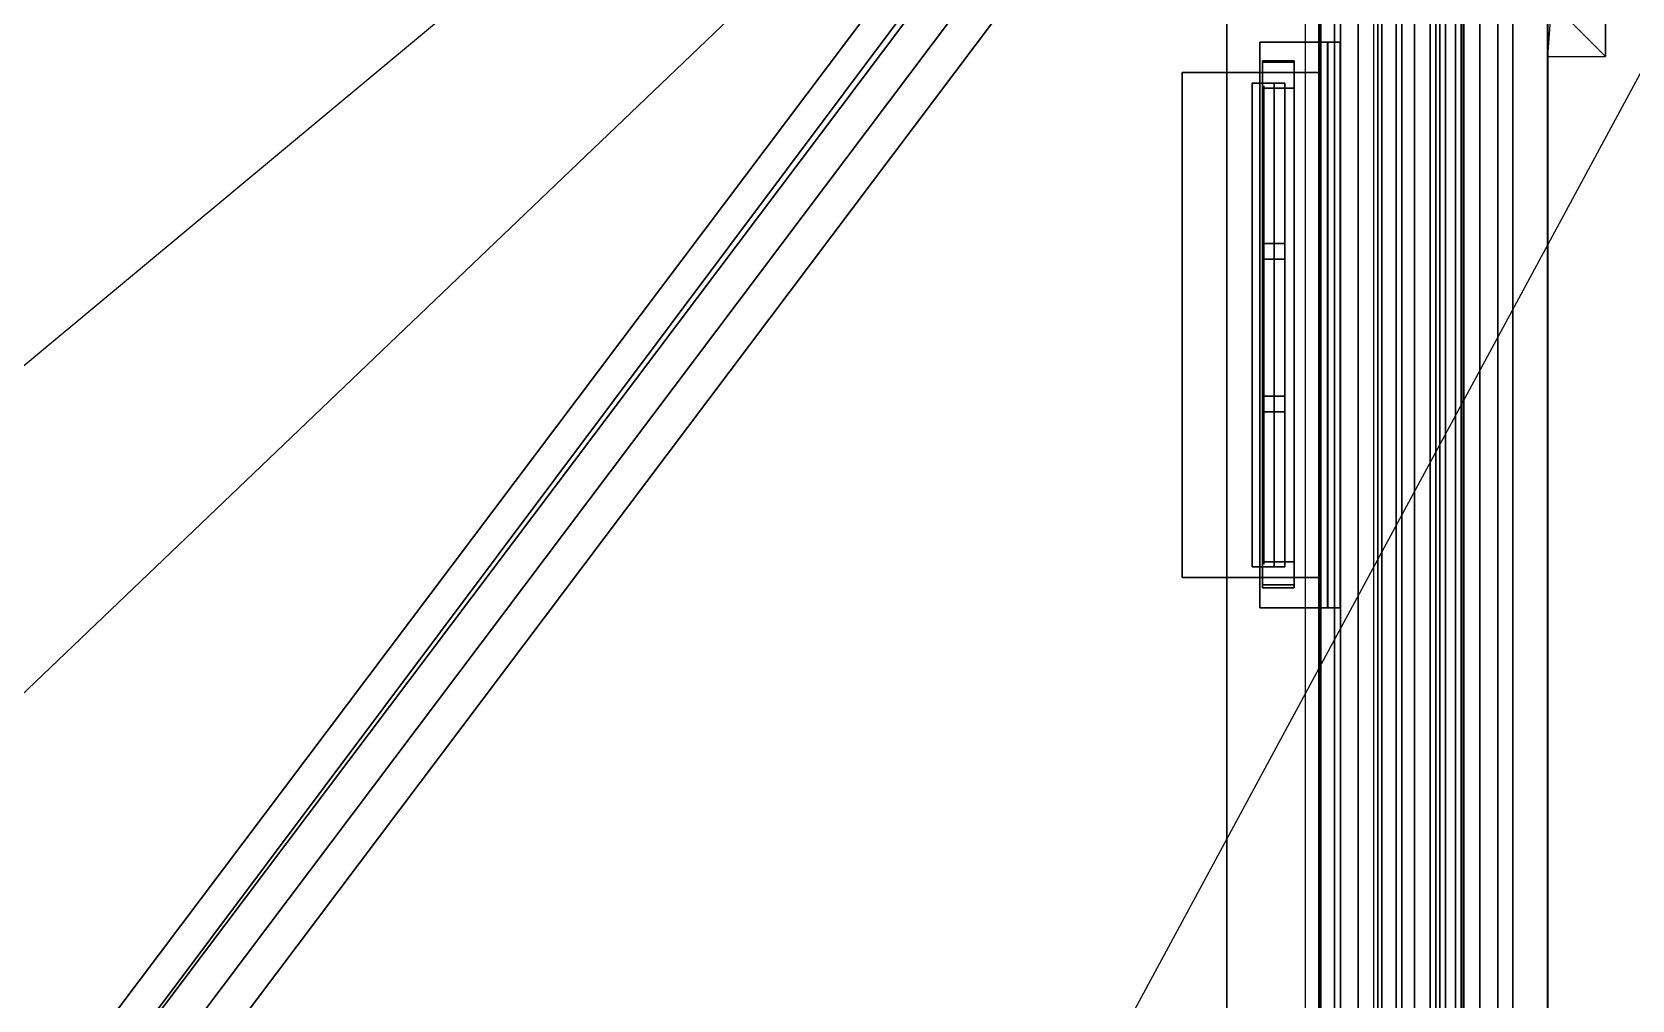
# Model space of a CAD drawing. Extents: x -152 to 154, y -106 to 95.
# Drawn here: x 103.27 to 133.71, y 41.04 to 59.44 of the extents above; entities that cross this region are included whole.
import ezdxf

# ---------------------------------------------------------------- set-up
doc = ezdxf.new("R2010")
doc.units = 0
for name, color, linetype in [('GLASS', 19, 'CONTINUOUS'), ('GROUND1', 253, 'CONTINUOUS'), ('ROOF1', 37, 'CONTINUOUS'), ('ROOF2', 59, 'CONTINUOUS'), ('WALLBASS', 250, 'CONTINUOUS'), ('WALLCOV', 37, 'CONTINUOUS'), ('WALLSIDE', 8, 'CONTINUOUS'), ('WALLVERS', 37, 'CONTINUOUS'), ('WINDOW', 9, 'CONTINUOUS')]:
    doc.layers.add(name, color=color, linetype=linetype)

msp = doc.modelspace()

# ---------------------------------------------------------------- linework, layer by layer
at = {"layer": 'GLASS'}
for points in [[(126.704376, 58.419632, 87), (126.704376, 49.319626, 87), (126.704376, 49.319626, 61), (126.704376, 58.419632, 61)], [(126.704376, 58.419632, 50), (126.704376, 49.319626, 50), (126.704376, 49.319626, 24), (126.704376, 58.419632, 24)], [(126.704376, 58.419632, 16.5), (126.704376, 49.319626, 16.5), (126.704376, 49.319626, 5.5), (126.704376, 58.419632, 5.5)]]:
    msp.add_3dface(points, dxfattribs=at)
at = {"layer": 'GROUND1', "invisible_edges": 8}
for points in [[(-151.5, 95, -0.075062), (-151.5, -80, -0.075062), (153.5, 95, -0.075062)], [(-151.5, -80, -0.075062), (-56.949997, -80, -0.075062), (153.5, 95, -0.075062)], [(-56.949997, -80, -0.075062), (-56.949997, -106, -0.075062), (153.5, 95, -0.075062)], [(153.5, 95, -0.075062), (-56.949997, -106, -0.075062), (58.949997, -80, -0.075062)], [(153.5, -80, -0.075062), (153.5, 95, -0.075062), (58.949997, -80, -0.075062)]]:
    msp.add_3dface(points, dxfattribs=at)
at = {"layer": 'ROOF1'}
for points in [[(0.5, 70, 105.704536), (0.5, 10, 135.704529), (82.527527, 10, 135.704529), (127.5, 70, 105.704536)], [(127.5, -52, 105.704536), (127.5, 10, 105.704536), (127.5, 70, 105.704536), (82.527527, 10, 135.704529)]]:
    msp.add_3dface(points, dxfattribs=at)
at = {"layer": 'ROOF2'}
for points in [[(132.100006, -55.5, 107.236023), (132.100006, 73.800003, 107.236023), (-130, 73.800003, 107.236023), (-130, -55.5, 107.236023)], [(127.156631, 70.400963, 105.287766), (81.848633, 10.275219, 135.787766), (82.33374, 9.811211, 135.787766), (127.651321, 69.949677, 105.287766)], [(127.156631, 70.400963, 105.287766), (127.156631, 70.400963, 104.300003), (81.848633, 10.275219, 134.800003), (81.848633, 10.275219, 135.787766)], [(127.651321, 69.949677, 106.277718), (82.33374, 9.811207, 136.77771), (82.818832, 9.347198, 136.77771), (128.145996, 69.498383, 106.277718)], [(127.651321, 69.949677, 106.277718), (127.651321, 69.949677, 105.287766), (82.33374, 9.811211, 135.787766), (82.33374, 9.811207, 136.77771)], [(82.818832, 9.347198, 136.77771), (82.818848, 9.347198, 135.787766), (128.146011, 69.498383, 105.287766), (128.145996, 69.498383, 106.277718)], [(128.146011, 69.498383, 105.287766), (82.818848, 9.347198, 135.787766), (83.30394, 8.88319, 135.787766), (128.640686, 69.047089, 105.287766)], [(128.640686, 69.047089, 104.300003), (128.640686, 69.047089, 105.287766), (83.30394, 8.88319, 135.787766), (83.30394, 8.88319, 134.800003)]]:
    msp.add_3dface(points, dxfattribs=at)
at = {"layer": 'WALLBASS', "invisible_edges": 8}
for points in [[(127.74942, 65.169632, -0.5), (127.74942, 65.169632, 18), (127.74942, 58.669632, 5.300003)], [(127.74942, 58.669632, 5.300003), (127.74942, 65.169632, 18), (127.74942, 58.669632, 16.700001)], [(127.74942, 58.669632, 16.700001), (127.74942, 65.169632, 18), (127.74942, 49.069626, 16.700001)], [(127.74942, 65.169632, -0.5), (127.74942, 58.669632, 5.300003), (127.74942, 42.669632, -0.5)], [(127.74942, 49.069626, 16.700001), (127.74942, 65.169632, 18), (127.74942, 42.669632, 18)], [(127.74942, 58.669632, 5.300003), (127.74942, 49.069626, 5.300003), (127.74942, 42.669632, -0.5)], [(127.74942, 49.069626, 5.300003), (127.74942, 49.069626, 16.700001), (127.74942, 42.669632, -0.5)], [(127.74942, 42.669632, -0.5), (127.74942, 49.069626, 16.700001), (127.74942, 42.669632, 18)], [(127.74942, 42.669632, -0.5), (127.74942, 42.669632, 18), (127.74942, 36.169628, 5.300003)], [(127.74942, 36.169628, 5.300003), (127.74942, 42.669632, 18), (127.74942, 36.169628, 16.700001)], [(127.74942, 36.169628, 16.700001), (127.74942, 42.669632, 18), (127.74942, 26.569622, 16.700001)], [(127.74942, 42.669632, -0.5), (127.74942, 36.169628, 5.300003), (127.74942, 20.169628, -0.5)], [(127.74942, 26.569622, 16.700001), (127.74942, 42.669632, 18), (127.74942, 20.169628, 18)]]:
    msp.add_3dface(points, dxfattribs=at)
at = {"layer": 'WALLBASS'}
for points in [[(127.74942, 49.069626, 5.300003), (127.74942, 58.669632, 5.300003), (125.149414, 58.669632, 5.300003), (125.149414, 49.069626, 5.300003)], [(127.74942, 58.669632, 5.300003), (127.74942, 58.669632, 16.700001), (125.149414, 58.669632, 16.700001), (125.149414, 58.669632, 5.300003)], [(127.74942, 58.669632, 16.700001), (127.74942, 49.069626, 16.700001), (125.149414, 49.069626, 16.700001), (125.149414, 58.669632, 16.700001)], [(125.149414, 49.069626, 16.700001), (127.74942, 49.069626, 16.700001), (127.74942, 49.069626, 5.300003), (125.149414, 49.069626, 5.300003)]]:
    msp.add_3dface(points, dxfattribs=at)
at = {"layer": 'WALLCOV', "invisible_edges": 8}
for points in [[(133.207199, 74.267174, 107.244904), (132.100006, 58.972824, 107.244904), (133.207169, 58.972824, 107.244904)], [(133.207199, 74.267174, 107.244904), (132.100006, 73.800003, 107.244904), (132.100006, 58.972824, 107.244904)]]:
    msp.add_3dface(points, dxfattribs=at)
at = {"layer": 'WALLCOV'}
for points in [[(132.545349, 73.605324, 106.677689), (133.20224, 74.262215, 106.785728), (133.202209, 58.977783, 106.785728), (132.545319, 59.63467, 106.677689)], [(133.20224, 74.262215, 106.785728), (133.207199, 74.267174, 107.244904), (133.207169, 58.972824, 107.244904), (133.202209, 58.977783, 106.785728)], [(131.445328, 73.245331, 106.677689), (132.102219, 73.902222, 106.785728), (132.102219, -56.359291, 106.785728), (131.445328, -55.372772, 106.677689)], [(132.102219, 73.902222, 106.785728), (132.107178, 73.907181, 107.244904), (132.107178, -56.366737, 107.244904), (132.102219, -56.359291, 106.785728)], [(131.159729, 72.959724, 106.434586), (131.445328, 73.245331, 106.677689), (131.445328, -55.372772, 106.677689), (131.159729, -54.943848, 106.434586)], [(130.817001, 72.617004, 106.029434), (131.159729, 72.959724, 106.056442), (131.159729, -54.943848, 106.056442), (130.817001, -54.429146, 106.029434)], [(131.159729, 72.959724, 106.056442), (131.159729, 72.959724, 106.434586), (131.159729, -54.943848, 106.434586), (131.159729, -54.943848, 106.056442)], [(130.474274, 72.274277, 105.273132), (130.817001, 72.617004, 105.543243), (130.817001, -54.429146, 105.543243), (130.474274, -53.914436, 105.273132)], [(130.817001, 72.617004, 105.543243), (130.817001, 72.617004, 106.029434), (130.817001, -54.429146, 106.029434), (130.817001, -54.429146, 105.543243)], [(128.046646, 69.846642, 105.219116), (130.474274, 72.274277, 105.273132), (130.474274, -53.914436, 105.273132), (128.046646, -50.268608, 105.219116)], [(129.867172, 71.667175, 99.524506), (130.51297, 72.312965, 99.524506), (130.51297, -53.972534, 99.524506), (129.867172, -53.002693, 99.524506)], [(130.351517, 72.15152, 100.600815), (129.974808, 71.774811, 100.627716), (129.974808, -53.16433, 100.627716), (130.351517, -53.730072, 100.600815)], [(130.459152, 72.259148, 101.246597), (130.055527, 71.85553, 101.273506), (130.055527, -53.285561, 101.273506), (130.459152, -53.891716, 101.246597)], [(130.163162, 71.963165, 100.789169), (130.459152, 72.259148, 101.246597), (130.459152, -53.891716, 101.246597), (130.163162, -53.447205, 100.789169)], [(130.51297, 72.312965, 99.766678), (130.351517, 72.15152, 100.008842), (130.351517, -53.730072, 100.008842), (130.51297, -53.972534, 99.766678)], [(130.351517, 72.15152, 100.008842), (130.351517, 72.15152, 100.600815), (130.351517, -53.730072, 100.600815), (130.351517, -53.730072, 100.008842)], [(130.51297, 72.312965, 99.524506), (130.51297, 72.312965, 99.766678), (130.51297, -53.972534, 99.766678), (130.51297, -53.972534, 99.524506)], [(130.055527, 71.85553, 101.273506), (129.867172, 71.667175, 101.085152), (129.867172, -53.002693, 101.085152), (130.055527, -53.285561, 101.273506)], [(129.974808, 71.774811, 100.627716), (130.163162, 71.963165, 100.789169), (130.163162, -53.447205, 100.789169), (129.974808, -53.16433, 100.627716)], [(129.867172, 71.667175, 101.085152), (129.22139, 71.021393, 101.246597), (129.22139, -52.032845, 101.246597), (129.867172, -53.002693, 101.085152)], [(129.571198, 71.371193, 100.035751), (129.867172, 71.667175, 99.524506), (129.867172, -53.002693, 99.524506), (129.571198, -52.558182, 100.035751)], [(128.800003, 70.599998, 100.1269), (129.571198, 71.371193, 100.035751), (129.571198, -52.558182, 100.035751), (128.800003, -51.400002, 100.1269)], [(129.329025, 71.129021, 102.834152), (128.160889, 69.960884, 102.896202), (128.160889, -50.440178, 102.896202), (129.329025, -52.194489, 102.834152)], [(128.871597, 70.671593, 102.591988), (129.329025, 71.129021, 102.834152), (129.329025, -52.194489, 102.834152), (128.871597, -51.507515, 102.591988)], [(129.22139, 71.021393, 101.246597), (128.952316, 70.752312, 101.085152), (128.952316, -51.628746, 101.085152), (129.22139, -52.032845, 101.246597)], [(128.952316, 70.752312, 101.085152), (128.871597, 70.671593, 102.591988), (128.871597, -51.507515, 102.591988), (128.952316, -51.628746, 101.085152)], [(127.761047, 69.561043, 104.949005), (128.046646, 69.846642, 105.219116), (128.046646, -50.268608, 105.219116), (127.761047, -49.839684, 104.949005)], [(128.160889, 69.960884, 102.896202), (127.789597, 69.5896, 103.112289), (127.789597, -49.882576, 103.112289), (128.160889, -50.440178, 102.896202)], [(127.789597, 69.5896, 103.112289), (127.761047, 69.561043, 104.949005), (127.761047, -49.839684, 104.949005), (127.789597, -49.882576, 103.112289)]]:
    msp.add_3dface(points, dxfattribs=at)
at = {"layer": 'WALLSIDE', "invisible_edges": 8}
for points in [[(127.74942, 65.169632, 55), (127.74942, 65.169632, 101), (127.74942, 58.669632, 60.800003)], [(127.74942, 58.669632, 60.800003), (127.74942, 65.169632, 101), (127.74942, 58.669632, 87.199997)], [(127.74942, 58.669632, 87.199997), (127.74942, 65.169632, 101), (127.74942, 49.069626, 87.199997)], [(127.74942, 65.169632, 55), (127.74942, 58.669632, 60.800003), (127.74942, 42.669632, 55)], [(127.74942, 49.069626, 87.199997), (127.74942, 65.169632, 101), (127.74942, 42.669632, 101)], [(127.74942, 65.169632, 18), (127.74942, 65.169632, 55), (127.74942, 58.669632, 23.800003)], [(127.74942, 58.669632, 23.800003), (127.74942, 65.169632, 55), (127.74942, 58.669632, 50.200001)], [(127.74942, 58.669632, 50.200001), (127.74942, 65.169632, 55), (127.74942, 49.069626, 50.200001)], [(127.74942, 65.169632, 18), (127.74942, 58.669632, 23.800003), (127.74942, 42.669632, 18)], [(127.74942, 49.069626, 50.200001), (127.74942, 65.169632, 55), (127.74942, 42.669632, 55)], [(127.74942, 58.669632, 60.800003), (127.74942, 49.069626, 60.800003), (127.74942, 42.669632, 55)], [(127.74942, 58.669632, 23.800003), (127.74942, 49.069626, 23.800003), (127.74942, 42.669632, 18)], [(127.74942, 49.069626, 60.800003), (127.74942, 49.069626, 87.199997), (127.74942, 42.669632, 55)], [(127.74942, 42.669632, 55), (127.74942, 49.069626, 87.199997), (127.74942, 42.669632, 101)], [(127.74942, 49.069626, 23.800003), (127.74942, 49.069626, 50.200001), (127.74942, 42.669632, 18)], [(127.74942, 42.669632, 18), (127.74942, 49.069626, 50.200001), (127.74942, 42.669632, 55)], [(127.74942, 42.669632, 55), (127.74942, 42.669632, 101), (127.74942, 36.169628, 60.800003)], [(127.74942, 36.169628, 60.800003), (127.74942, 42.669632, 101), (127.74942, 36.169628, 87.199997)], [(127.74942, 36.169628, 87.199997), (127.74942, 42.669632, 101), (127.74942, 26.569622, 87.199997)], [(127.74942, 42.669632, 55), (127.74942, 36.169628, 60.800003), (127.74942, 20.169628, 55)], [(127.74942, 26.569622, 87.199997), (127.74942, 42.669632, 101), (127.74942, 20.169628, 101)], [(127.74942, 42.669632, 18), (127.74942, 42.669632, 55), (127.74942, 36.169628, 23.800003)], [(127.74942, 36.169628, 23.800003), (127.74942, 42.669632, 55), (127.74942, 36.169628, 50.200001)], [(127.74942, 36.169628, 50.200001), (127.74942, 42.669632, 55), (127.74942, 26.569622, 50.200001)], [(127.74942, 42.669632, 18), (127.74942, 36.169628, 23.800003), (127.74942, 20.169628, 18)], [(127.74942, 26.569622, 50.200001), (127.74942, 42.669632, 55), (127.74942, 20.169628, 55)]]:
    msp.add_3dface(points, dxfattribs=at)
at = {"layer": 'WALLSIDE'}
for points in [[(127.74942, 49.069626, 60.800003), (127.74942, 58.669632, 60.800003), (125.149414, 58.669632, 60.800003), (125.149414, 49.069626, 60.800003)], [(127.74942, 58.669632, 60.800003), (127.74942, 58.669632, 87.199997), (125.149414, 58.669632, 87.199997), (125.149414, 58.669632, 60.800003)], [(127.74942, 58.669632, 87.199997), (127.74942, 49.069626, 87.199997), (125.149414, 49.069626, 87.199997), (125.149414, 58.669632, 87.199997)], [(127.74942, 49.069626, 23.800003), (127.74942, 58.669632, 23.800003), (125.149414, 58.669632, 23.800003), (125.149414, 49.069626, 23.800003)], [(127.74942, 58.669632, 23.800003), (127.74942, 58.669632, 50.200001), (125.149414, 58.669632, 50.200001), (125.149414, 58.669632, 23.800003)], [(127.74942, 58.669632, 50.200001), (127.74942, 49.069626, 50.200001), (125.149414, 49.069626, 50.200001), (125.149414, 58.669632, 50.200001)], [(125.149414, 49.069626, 87.199997), (127.74942, 49.069626, 87.199997), (127.74942, 49.069626, 60.800003), (125.149414, 49.069626, 60.800003)], [(125.149414, 49.069626, 50.200001), (127.74942, 49.069626, 50.200001), (127.74942, 49.069626, 23.800003), (125.149414, 49.069626, 23.800003)]]:
    msp.add_3dface(points, dxfattribs=at)
at = {"layer": 'WALLVERS'}
for points in [[(126, -46, 19), (126, -46, 22), (126, 71, 22), (126, 71, 19)], [(126, -46, 22), (128.5, -46, 22), (128.5, 71, 22), (126, 71, 22)], [(128.5, 71, 19), (128.5, -46, 19), (126, -46, 19), (126, 71, 19)], [(128.5, 71, 22), (128.5, -46, 22), (128.5, -46, 19), (128.5, 71, 19)]]:
    msp.add_3dface(points, dxfattribs=at)
at = {"layer": 'WINDOW'}
for points in [[(126.626068, 59.245377, 60.849998), (126.626068, 48.493881, 60.849998), (126.626068, 48.493881, 61.150002), (126.626068, 59.245377, 61.150002)], [(128.158691, 59.245377, 60.849998), (128.158691, 48.493881, 60.849998), (126.626068, 48.493881, 60.849998), (126.626068, 59.245377, 60.849998)], [(126.626068, 48.493881, 61.150002), (127.917664, 48.493881, 61.150002), (127.917664, 59.245377, 61.150002), (126.626068, 59.245377, 61.150002)], [(126.626068, 48.493881, 60.550003), (126.626068, 48.493881, 60.849998), (126.626068, 59.245377, 60.849998), (126.626068, 59.245377, 60.550003)], [(126.626068, 48.493881, 60.849998), (128.158691, 48.493881, 60.849998), (128.158691, 59.245377, 60.849998), (126.626068, 59.245377, 60.849998)], [(127.917664, 59.245377, 60.550003), (127.917664, 48.493881, 60.550003), (126.626068, 48.493881, 60.550003), (126.626068, 59.245377, 60.550003)], [(126.626068, 59.245377, 23.849998), (126.626068, 48.493881, 23.849998), (126.626068, 48.493881, 24.150002), (126.626068, 59.245377, 24.150002)], [(128.158691, 59.245377, 23.849998), (128.158691, 48.493881, 23.849998), (126.626068, 48.493881, 23.849998), (126.626068, 59.245377, 23.849998)], [(126.626068, 48.493881, 24.150002), (127.917664, 48.493881, 24.150002), (127.917664, 59.245377, 24.150002), (126.626068, 59.245377, 24.150002)], [(126.626068, 48.493881, 23.550003), (126.626068, 48.493881, 23.849998), (126.626068, 59.245377, 23.849998), (126.626068, 59.245377, 23.550003)], [(126.626068, 48.493881, 23.849998), (128.158691, 48.493881, 23.849998), (128.158691, 59.245377, 23.849998), (126.626068, 59.245377, 23.849998)], [(127.917664, 59.245377, 23.550003), (127.917664, 48.493881, 23.550003), (126.626068, 48.493881, 23.550003), (126.626068, 59.245377, 23.550003)], [(126.626068, 59.245377, 5.349998), (126.626068, 48.493881, 5.349998), (126.626068, 48.493881, 5.650002), (126.626068, 59.245377, 5.650002)], [(128.158691, 59.245377, 5.349998), (128.158691, 48.493881, 5.349998), (126.626068, 48.493881, 5.349998), (126.626068, 59.245377, 5.349998)], [(126.626068, 48.493881, 5.650002), (127.917664, 48.493881, 5.650002), (127.917664, 59.245377, 5.650002), (126.626068, 59.245377, 5.650002)], [(126.626068, 48.493881, 5.050003), (126.626068, 48.493881, 5.349998), (126.626068, 59.245377, 5.349998), (126.626068, 59.245377, 5.050003)], [(126.626068, 48.493881, 5.349998), (128.158691, 48.493881, 5.349998), (128.158691, 59.245377, 5.349998), (126.626068, 59.245377, 5.349998)], [(127.917664, 59.245377, 5.050003), (127.917664, 48.493881, 5.050003), (126.626068, 48.493881, 5.050003), (126.626068, 59.245377, 5.050003)], [(127.920288, 59.245377, 61.025002), (127.917664, 59.245377, 61.150002), (127.917664, 48.493881, 61.150002), (127.920288, 48.493881, 61.025002)], [(128.158691, 59.245377, 61.024178), (127.921661, 59.245377, 61.025642), (127.917664, 59.245377, 61.150002), (127.920288, 59.245377, 61.025002)], [(127.917664, 48.493881, 60.550003), (127.917664, 59.245377, 60.550003), (127.920288, 59.245377, 60.675003), (127.920288, 48.493881, 60.675003)], [(127.917664, 59.245377, 60.550003), (127.921661, 59.245377, 60.674355), (128.158691, 59.245377, 60.675819), (127.920288, 59.245377, 60.675003)], [(127.920288, 59.245377, 24.025002), (127.917664, 59.245377, 24.150002), (127.917664, 48.493881, 24.150002), (127.920288, 48.493881, 24.025002)], [(128.158691, 59.245377, 24.024178), (127.921661, 59.245377, 24.025642), (127.917664, 59.245377, 24.150002), (127.920288, 59.245377, 24.025002)], [(127.917664, 48.493881, 23.550003), (127.917664, 59.245377, 23.550003), (127.920288, 59.245377, 23.675003), (127.920288, 48.493881, 23.675003)], [(127.917664, 59.245377, 23.550003), (127.921661, 59.245377, 23.674355), (128.158691, 59.245377, 23.675819), (127.920288, 59.245377, 23.675003)], [(127.920288, 59.245377, 5.525002), (127.917664, 59.245377, 5.650002), (127.917664, 48.493881, 5.650002), (127.920288, 48.493881, 5.525002)], [(128.158691, 59.245377, 5.524178), (127.921661, 59.245377, 5.525642), (127.917664, 59.245377, 5.650002), (127.920288, 59.245377, 5.525002)], [(127.917664, 48.493881, 5.050003), (127.917664, 59.245377, 5.050003), (127.920288, 59.245377, 5.175003), (127.920288, 48.493881, 5.175003)], [(127.917664, 59.245377, 5.050003), (127.921661, 59.245377, 5.174355), (128.158691, 59.245377, 5.175819), (127.920288, 59.245377, 5.175003)], [(127.920288, 48.493881, 61.025002), (128.158691, 48.493881, 61.024178), (128.158691, 59.245377, 61.024178), (127.920288, 59.245377, 61.025002)], [(128.158691, 59.245377, 60.675819), (128.158691, 48.493881, 60.675819), (127.920288, 48.493881, 60.675003), (127.920288, 59.245377, 60.675003)], [(127.920288, 48.493881, 24.025002), (128.158691, 48.493881, 24.024178), (128.158691, 59.245377, 24.024178), (127.920288, 59.245377, 24.025002)], [(128.158691, 59.245377, 23.675819), (128.158691, 48.493881, 23.675819), (127.920288, 48.493881, 23.675003), (127.920288, 59.245377, 23.675003)], [(127.920288, 48.493881, 5.525002), (128.158691, 48.493881, 5.524178), (128.158691, 59.245377, 5.524178), (127.920288, 59.245377, 5.525002)], [(128.158691, 59.245377, 5.175819), (128.158691, 48.493881, 5.175819), (127.920288, 48.493881, 5.175003), (127.920288, 59.245377, 5.175003)], [(128.158691, 59.245377, 60.849998), (128.158691, 59.245377, 61.024178), (128.158691, 48.493881, 61.024178), (128.158691, 48.493881, 60.849998)], [(128.158691, 48.493881, 60.675819), (128.158691, 59.245377, 60.675819), (128.158691, 59.245377, 60.849998), (128.158691, 48.493881, 60.849998)], [(128.158691, 59.245377, 23.849998), (128.158691, 59.245377, 24.024178), (128.158691, 48.493881, 24.024178), (128.158691, 48.493881, 23.849998)], [(128.158691, 48.493881, 23.675819), (128.158691, 59.245377, 23.675819), (128.158691, 59.245377, 23.849998), (128.158691, 48.493881, 23.849998)], [(128.158691, 59.245377, 5.349998), (128.158691, 59.245377, 5.524178), (128.158691, 48.493881, 5.524178), (128.158691, 48.493881, 5.349998)], [(128.158691, 48.493881, 5.175819), (128.158691, 59.245377, 5.175819), (128.158691, 59.245377, 5.349998), (128.158691, 48.493881, 5.349998)], [(126.680878, 48.930634, 87.5), (127.280869, 48.930634, 87.5), (127.280869, 58.892639, 87.5), (126.680878, 58.892639, 87.5)], [(127.280869, 58.892639, 87.5), (127.280869, 58.892639, 87), (126.680878, 58.892639, 87), (126.680878, 58.892639, 87.5)], [(126.680878, 58.892639, 87), (126.680878, 48.930634, 87), (126.680878, 48.930634, 87.5), (126.680878, 58.892639, 87.5)], [(127.280869, 58.892639, 87), (127.280869, 48.930634, 87), (126.680878, 48.930634, 87), (126.680878, 58.892639, 87)], [(126.680878, 48.930634, 50.5), (127.280869, 48.930634, 50.5), (127.280869, 58.892639, 50.5), (126.680878, 58.892639, 50.5)], [(127.280869, 58.892639, 50.5), (127.280869, 58.892639, 50), (126.680878, 58.892639, 50), (126.680878, 58.892639, 50.5)], [(126.680878, 58.892639, 50), (126.680878, 48.930634, 50), (126.680878, 48.930634, 50.5), (126.680878, 58.892639, 50.5)], [(127.280869, 58.892639, 50), (127.280869, 48.930634, 50), (126.680878, 48.930634, 50), (126.680878, 58.892639, 50)], [(126.680878, 48.930634, 17), (127.280869, 48.930634, 17), (127.280869, 58.892639, 17), (126.680878, 58.892639, 17)], [(127.280869, 58.892639, 17), (127.280869, 58.892639, 16.5), (126.680878, 58.892639, 16.5), (126.680878, 58.892639, 17)], [(126.680878, 58.892639, 16.5), (126.680878, 48.930634, 16.5), (126.680878, 48.930634, 17), (126.680878, 58.892639, 17)], [(127.280869, 58.892639, 16.5), (127.280869, 48.930634, 16.5), (126.680878, 48.930634, 16.5), (126.680878, 58.892639, 16.5)], [(126.680878, 58.869629, 87.488998), (127.280869, 58.869629, 87.488998), (127.280869, 58.869629, 60.626999), (126.680878, 58.869629, 60.626999)], [(127.280869, 58.869629, 60.626999), (127.280869, 58.369629, 60.626999), (126.680878, 58.369629, 60.626999), (126.680878, 58.869629, 60.626999)], [(126.680878, 58.369629, 87.488998), (127.280869, 58.369629, 87.488998), (127.280869, 58.869629, 87.488998), (126.680878, 58.869629, 87.488998)], [(126.680878, 58.369629, 60.626999), (126.680878, 58.369629, 87.488998), (126.680878, 58.869629, 87.488998), (126.680878, 58.869629, 60.626999)], [(126.680878, 58.869629, 50.488998), (127.280869, 58.869629, 50.488998), (127.280869, 58.869629, 23.626999), (126.680878, 58.869629, 23.626999)], [(127.280869, 58.869629, 23.626999), (127.280869, 58.369629, 23.626999), (126.680878, 58.369629, 23.626999), (126.680878, 58.869629, 23.626999)], [(126.680878, 58.369629, 50.488998), (127.280869, 58.369629, 50.488998), (127.280869, 58.869629, 50.488998), (126.680878, 58.869629, 50.488998)], [(126.680878, 58.369629, 23.626999), (126.680878, 58.369629, 50.488998), (126.680878, 58.869629, 50.488998), (126.680878, 58.869629, 23.626999)], [(126.680878, 58.869629, 16.988998), (127.280869, 58.869629, 16.988998), (127.280869, 58.869629, 5.126999), (126.680878, 58.869629, 5.126999)], [(127.280869, 58.869629, 5.126999), (127.280869, 58.369629, 5.126999), (126.680878, 58.369629, 5.126999), (126.680878, 58.869629, 5.126999)], [(126.680878, 58.369629, 16.988998), (127.280869, 58.369629, 16.988998), (127.280869, 58.869629, 16.988998), (126.680878, 58.869629, 16.988998)], [(126.680878, 58.369629, 5.126999), (126.680878, 58.369629, 16.988998), (126.680878, 58.869629, 16.988998), (126.680878, 58.869629, 5.126999)], [(127.280869, 48.930634, 87.5), (127.280869, 48.930634, 87), (127.280869, 58.892639, 87), (127.280869, 58.892639, 87.5)], [(127.280869, 48.930634, 50.5), (127.280869, 48.930634, 50), (127.280869, 58.892639, 50), (127.280869, 58.892639, 50.5)], [(127.280869, 48.930634, 17), (127.280869, 48.930634, 16.5), (127.280869, 58.892639, 16.5), (127.280869, 58.892639, 17)], [(127.280869, 58.869629, 87.488998), (127.280869, 58.369629, 87.488998), (127.280869, 58.369629, 60.626999), (127.280869, 58.869629, 60.626999)], [(127.280869, 58.869629, 50.488998), (127.280869, 58.369629, 50.488998), (127.280869, 58.369629, 23.626999), (127.280869, 58.869629, 23.626999)], [(127.280869, 58.869629, 16.988998), (127.280869, 58.369629, 16.988998), (127.280869, 58.369629, 5.126999), (127.280869, 58.869629, 5.126999)], [(126.480865, 58.469635, 71.849998), (126.480865, 49.269638, 71.849998), (126.480865, 49.269638, 72.150002), (126.480865, 58.469635, 72.150002)], [(126.480865, 49.269638, 72.150002), (126.904373, 49.269638, 72.150002), (126.904373, 58.469635, 72.150002), (126.480865, 58.469635, 72.150002)], [(126.904373, 58.469635, 71.849998), (126.904373, 49.269638, 71.849998), (126.480865, 49.269638, 71.849998), (126.480865, 58.469635, 71.849998)], [(126.904373, 58.469635, 72.150002), (126.904373, 58.469635, 71.849998), (126.480865, 58.469635, 71.849998), (126.480865, 58.469635, 72.150002)], [(126.480865, 58.469635, 34.849998), (126.480865, 49.269638, 34.849998), (126.480865, 49.269638, 35.150002), (126.480865, 58.469635, 35.150002)], [(126.480865, 49.269638, 35.150002), (126.904373, 49.269638, 35.150002), (126.904373, 58.469635, 35.150002), (126.480865, 58.469635, 35.150002)], [(126.904373, 58.469635, 34.849998), (126.904373, 49.269638, 34.849998), (126.480865, 49.269638, 34.849998), (126.480865, 58.469635, 34.849998)], [(126.904373, 58.469635, 35.150002), (126.904373, 58.469635, 34.849998), (126.480865, 58.469635, 34.849998), (126.480865, 58.469635, 35.150002)], [(126.680878, 58.469635, 64.449997), (126.680878, 49.269638, 64.449997), (126.680878, 49.269638, 64.75), (126.680878, 58.469635, 64.75)], [(126.680878, 49.269638, 64.75), (127.10437, 49.269638, 64.75), (127.10437, 58.469635, 64.75), (126.680878, 58.469635, 64.75)], [(127.10437, 58.469635, 64.449997), (127.10437, 49.269638, 64.449997), (126.680878, 49.269638, 64.449997), (126.680878, 58.469635, 64.449997)], [(127.10437, 58.469635, 64.75), (127.10437, 58.469635, 64.449997), (126.680878, 58.469635, 64.449997), (126.680878, 58.469635, 64.75)], [(126.680878, 58.469635, 68.25), (126.680878, 49.269638, 68.25), (126.680878, 49.269638, 68.550003), (126.680878, 58.469635, 68.550003)], [(126.680878, 49.269638, 68.550003), (127.10437, 49.269638, 68.550003), (127.10437, 58.469635, 68.550003), (126.680878, 58.469635, 68.550003)], [(127.10437, 58.469635, 68.25), (127.10437, 49.269638, 68.25), (126.680878, 49.269638, 68.25), (126.680878, 58.469635, 68.25)], [(127.10437, 58.469635, 68.550003), (127.10437, 58.469635, 68.25), (126.680878, 58.469635, 68.25), (126.680878, 58.469635, 68.550003)], [(126.680878, 58.469635, 71.998505), (126.680878, 49.269638, 71.998505), (126.680878, 49.269638, 72.601501), (126.680878, 58.469635, 72.601501)], [(126.680878, 49.269638, 72.601501), (127.10437, 49.269638, 72.601501), (127.10437, 58.469635, 72.601501), (126.680878, 58.469635, 72.601501)], [(127.10437, 58.469635, 71.998505), (127.10437, 49.269638, 71.998505), (126.680878, 49.269638, 71.998505), (126.680878, 58.469635, 71.998505)], [(127.10437, 58.469635, 72.601501), (127.10437, 58.469635, 71.998505), (126.680878, 58.469635, 71.998505), (126.680878, 58.469635, 72.601501)], [(126.680878, 58.469635, 75.849998), (126.680878, 49.269638, 75.849998), (126.680878, 49.269638, 76.150002), (126.680878, 58.469635, 76.150002)], [(126.680878, 49.269638, 76.150002), (127.10437, 49.269638, 76.150002), (127.10437, 58.469635, 76.150002), (126.680878, 58.469635, 76.150002)], [(127.10437, 58.469635, 75.849998), (127.10437, 49.269638, 75.849998), (126.680878, 49.269638, 75.849998), (126.680878, 58.469635, 75.849998)], [(127.10437, 58.469635, 76.150002), (127.10437, 58.469635, 75.849998), (126.680878, 58.469635, 75.849998), (126.680878, 58.469635, 76.150002)], [(126.680878, 58.469635, 79.449997), (126.680878, 49.269638, 79.449997), (126.680878, 49.269638, 79.75), (126.680878, 58.469635, 79.75)], [(126.680878, 49.269638, 79.75), (127.10437, 49.269638, 79.75), (127.10437, 58.469635, 79.75), (126.680878, 58.469635, 79.75)], [(127.10437, 58.469635, 79.449997), (127.10437, 49.269638, 79.449997), (126.680878, 49.269638, 79.449997), (126.680878, 58.469635, 79.449997)], [(127.10437, 58.469635, 79.75), (127.10437, 58.469635, 79.449997), (126.680878, 58.469635, 79.449997), (126.680878, 58.469635, 79.75)], [(126.680878, 58.469635, 83.25), (126.680878, 49.269638, 83.25), (126.680878, 49.269638, 83.550003), (126.680878, 58.469635, 83.550003)], [(126.680878, 49.269638, 83.550003), (127.10437, 49.269638, 83.550003), (127.10437, 58.469635, 83.550003), (126.680878, 58.469635, 83.550003)], [(127.10437, 58.469635, 83.25), (127.10437, 49.269638, 83.25), (126.680878, 49.269638, 83.25), (126.680878, 58.469635, 83.25)], [(127.10437, 58.469635, 83.550003), (127.10437, 58.469635, 83.25), (126.680878, 58.469635, 83.25), (126.680878, 58.469635, 83.550003)], [(126.680878, 58.469635, 27.450001), (126.680878, 49.269638, 27.450001), (126.680878, 49.269638, 27.75), (126.680878, 58.469635, 27.75)], [(126.680878, 49.269638, 27.75), (127.10437, 49.269638, 27.75), (127.10437, 58.469635, 27.75), (126.680878, 58.469635, 27.75)], [(127.10437, 58.469635, 27.450001), (127.10437, 49.269638, 27.450001), (126.680878, 49.269638, 27.450001), (126.680878, 58.469635, 27.450001)], [(127.10437, 58.469635, 27.75), (127.10437, 58.469635, 27.450001), (126.680878, 58.469635, 27.450001), (126.680878, 58.469635, 27.75)], [(126.680878, 58.469635, 31.25), (126.680878, 49.269638, 31.25), (126.680878, 49.269638, 31.549999), (126.680878, 58.469635, 31.549999)], [(126.680878, 49.269638, 31.549999), (127.10437, 49.269638, 31.549999), (127.10437, 58.469635, 31.549999), (126.680878, 58.469635, 31.549999)], [(127.10437, 58.469635, 31.25), (127.10437, 49.269638, 31.25), (126.680878, 49.269638, 31.25), (126.680878, 58.469635, 31.25)], [(127.10437, 58.469635, 31.549999), (127.10437, 58.469635, 31.25), (126.680878, 58.469635, 31.25), (126.680878, 58.469635, 31.549999)], [(126.680878, 58.469635, 34.998501), (126.680878, 49.269638, 34.998501), (126.680878, 49.269638, 35.601501), (126.680878, 58.469635, 35.601501)], [(126.680878, 49.269638, 35.601501), (127.10437, 49.269638, 35.601501), (127.10437, 58.469635, 35.601501), (126.680878, 58.469635, 35.601501)], [(127.10437, 58.469635, 34.998501), (127.10437, 49.269638, 34.998501), (126.680878, 49.269638, 34.998501), (126.680878, 58.469635, 34.998501)], [(127.10437, 58.469635, 35.601501), (127.10437, 58.469635, 34.998501), (126.680878, 58.469635, 34.998501), (126.680878, 58.469635, 35.601501)], [(126.680878, 58.469635, 38.849998), (126.680878, 49.269638, 38.849998), (126.680878, 49.269638, 39.150002), (126.680878, 58.469635, 39.150002)], [(126.680878, 49.269638, 39.150002), (127.10437, 49.269638, 39.150002), (127.10437, 58.469635, 39.150002), (126.680878, 58.469635, 39.150002)], [(127.10437, 58.469635, 38.849998), (127.10437, 49.269638, 38.849998), (126.680878, 49.269638, 38.849998), (126.680878, 58.469635, 38.849998)], [(127.10437, 58.469635, 39.150002), (127.10437, 58.469635, 38.849998), (126.680878, 58.469635, 38.849998), (126.680878, 58.469635, 39.150002)], [(126.680878, 58.469635, 42.450001), (126.680878, 49.269638, 42.450001), (126.680878, 49.269638, 42.75), (126.680878, 58.469635, 42.75)], [(126.680878, 49.269638, 42.75), (127.10437, 49.269638, 42.75), (127.10437, 58.469635, 42.75), (126.680878, 58.469635, 42.75)], [(127.10437, 58.469635, 42.450001), (127.10437, 49.269638, 42.450001), (126.680878, 49.269638, 42.450001), (126.680878, 58.469635, 42.450001)], [(127.10437, 58.469635, 42.75), (127.10437, 58.469635, 42.450001), (126.680878, 58.469635, 42.450001), (126.680878, 58.469635, 42.75)], [(126.680878, 58.469635, 46.25), (126.680878, 49.269638, 46.25), (126.680878, 49.269638, 46.549999), (126.680878, 58.469635, 46.549999)], [(126.680878, 49.269638, 46.549999), (127.10437, 49.269638, 46.549999), (127.10437, 58.469635, 46.549999), (126.680878, 58.469635, 46.549999)], [(127.10437, 58.469635, 46.25), (127.10437, 49.269638, 46.25), (126.680878, 49.269638, 46.25), (126.680878, 58.469635, 46.25)], [(127.10437, 58.469635, 46.549999), (127.10437, 58.469635, 46.25), (126.680878, 58.469635, 46.25), (126.680878, 58.469635, 46.549999)], [(126.680878, 58.469635, 8.950001), (126.680878, 49.269638, 8.950001), (126.680878, 49.269638, 9.25), (126.680878, 58.469635, 9.25)], [(126.680878, 49.269638, 9.25), (127.10437, 49.269638, 9.25), (127.10437, 58.469635, 9.25), (126.680878, 58.469635, 9.25)], [(127.10437, 58.469635, 8.950001), (127.10437, 49.269638, 8.950001), (126.680878, 49.269638, 8.950001), (126.680878, 58.469635, 8.950001)], [(127.10437, 58.469635, 9.25), (127.10437, 58.469635, 8.950001), (126.680878, 58.469635, 8.950001), (126.680878, 58.469635, 9.25)], [(126.680878, 58.469635, 12.75), (126.680878, 49.269638, 12.75), (126.680878, 49.269638, 13.049999), (126.680878, 58.469635, 13.049999)], [(126.680878, 49.269638, 13.049999), (127.10437, 49.269638, 13.049999), (127.10437, 58.469635, 13.049999), (126.680878, 58.469635, 13.049999)], [(127.10437, 58.469635, 12.75), (127.10437, 49.269638, 12.75), (126.680878, 49.269638, 12.75), (126.680878, 58.469635, 12.75)], [(127.10437, 58.469635, 13.049999), (127.10437, 58.469635, 12.75), (126.680878, 58.469635, 12.75), (126.680878, 58.469635, 13.049999)], [(126.904373, 49.269638, 72.150002), (126.904373, 49.269638, 71.849998), (126.904373, 58.469635, 71.849998), (126.904373, 58.469635, 72.150002)], [(126.904373, 49.269638, 35.150002), (126.904373, 49.269638, 34.849998), (126.904373, 58.469635, 34.849998), (126.904373, 58.469635, 35.150002)], [(127.10437, 49.269638, 64.75), (127.10437, 49.269638, 64.449997), (127.10437, 58.469635, 64.449997), (127.10437, 58.469635, 64.75)], [(127.10437, 49.269638, 68.550003), (127.10437, 49.269638, 68.25), (127.10437, 58.469635, 68.25), (127.10437, 58.469635, 68.550003)], [(127.10437, 49.269638, 72.601501), (127.10437, 49.269638, 71.998505), (127.10437, 58.469635, 71.998505), (127.10437, 58.469635, 72.601501)], [(127.10437, 49.269638, 76.150002), (127.10437, 49.269638, 75.849998), (127.10437, 58.469635, 75.849998), (127.10437, 58.469635, 76.150002)], [(127.10437, 49.269638, 79.75), (127.10437, 49.269638, 79.449997), (127.10437, 58.469635, 79.449997), (127.10437, 58.469635, 79.75)], [(127.10437, 49.269638, 83.550003), (127.10437, 49.269638, 83.25), (127.10437, 58.469635, 83.25), (127.10437, 58.469635, 83.550003)], [(127.10437, 49.269638, 27.75), (127.10437, 49.269638, 27.450001), (127.10437, 58.469635, 27.450001), (127.10437, 58.469635, 27.75)], [(127.10437, 49.269638, 31.549999), (127.10437, 49.269638, 31.25), (127.10437, 58.469635, 31.25), (127.10437, 58.469635, 31.549999)], [(127.10437, 49.269638, 35.601501), (127.10437, 49.269638, 34.998501), (127.10437, 58.469635, 34.998501), (127.10437, 58.469635, 35.601501)], [(127.10437, 49.269638, 39.150002), (127.10437, 49.269638, 38.849998), (127.10437, 58.469635, 38.849998), (127.10437, 58.469635, 39.150002)], [(127.10437, 49.269638, 42.75), (127.10437, 49.269638, 42.450001), (127.10437, 58.469635, 42.450001), (127.10437, 58.469635, 42.75)], [(127.10437, 49.269638, 46.549999), (127.10437, 49.269638, 46.25), (127.10437, 58.469635, 46.25), (127.10437, 58.469635, 46.549999)], [(127.10437, 49.269638, 9.25), (127.10437, 49.269638, 8.950001), (127.10437, 58.469635, 8.950001), (127.10437, 58.469635, 9.25)], [(127.10437, 49.269638, 13.049999), (127.10437, 49.269638, 12.75), (127.10437, 58.469635, 12.75), (127.10437, 58.469635, 13.049999)], [(127.280869, 58.369629, 60.626999), (127.280869, 58.369629, 87.488998), (126.680878, 58.369629, 87.488998), (126.680878, 58.369629, 60.626999)], [(127.280869, 58.369629, 23.626999), (127.280869, 58.369629, 50.488998), (126.680878, 58.369629, 50.488998), (126.680878, 58.369629, 23.626999)], [(127.280869, 58.369629, 5.126999), (127.280869, 58.369629, 16.988998), (126.680878, 58.369629, 16.988998), (126.680878, 58.369629, 5.126999)], [(126.680878, 55.419632, 87.399994), (126.680878, 55.419632, 61.099998), (126.680878, 55.119629, 61.099998), (126.680878, 55.119629, 87.399994)], [(126.680878, 55.419632, 61.099998), (127.10437, 55.419632, 61.099998), (127.10437, 55.119629, 61.099998), (126.680878, 55.119629, 61.099998)], [(127.10437, 55.419632, 87.399994), (127.10437, 55.419632, 61.099998), (126.680878, 55.419632, 61.099998), (126.680878, 55.419632, 87.399994)], [(127.10437, 55.119629, 87.399994), (127.10437, 55.419632, 87.399994), (126.680878, 55.419632, 87.399994), (126.680878, 55.119629, 87.399994)], [(126.680878, 55.419632, 50.399998), (126.680878, 55.419632, 24.099998), (126.680878, 55.119629, 24.099998), (126.680878, 55.119629, 50.399998)], [(126.680878, 55.419632, 24.099998), (127.10437, 55.419632, 24.099998), (127.10437, 55.119629, 24.099998), (126.680878, 55.119629, 24.099998)], [(127.10437, 55.419632, 50.399998), (127.10437, 55.419632, 24.099998), (126.680878, 55.419632, 24.099998), (126.680878, 55.419632, 50.399998)], [(127.10437, 55.119629, 50.399998), (127.10437, 55.419632, 50.399998), (126.680878, 55.419632, 50.399998), (126.680878, 55.119629, 50.399998)], [(126.680878, 55.419632, 16.899998), (126.680878, 55.419632, 5.599998), (126.680878, 55.119629, 5.599998), (126.680878, 55.119629, 16.899998)], [(126.680878, 55.419632, 5.599998), (127.10437, 55.419632, 5.599998), (127.10437, 55.119629, 5.599998), (126.680878, 55.119629, 5.599998)], [(127.10437, 55.419632, 16.899998), (127.10437, 55.419632, 5.599998), (126.680878, 55.419632, 5.599998), (126.680878, 55.419632, 16.899998)], [(127.10437, 55.119629, 16.899998), (127.10437, 55.419632, 16.899998), (126.680878, 55.419632, 16.899998), (126.680878, 55.119629, 16.899998)], [(127.10437, 55.119629, 61.099998), (127.10437, 55.419632, 61.099998), (127.10437, 55.419632, 87.399994), (127.10437, 55.119629, 87.399994)], [(127.10437, 55.119629, 24.099998), (127.10437, 55.419632, 24.099998), (127.10437, 55.419632, 50.399998), (127.10437, 55.119629, 50.399998)], [(127.10437, 55.119629, 5.599998), (127.10437, 55.419632, 5.599998), (127.10437, 55.419632, 16.899998), (127.10437, 55.119629, 16.899998)], [(126.680878, 55.119629, 61.099998), (127.10437, 55.119629, 61.099998), (127.10437, 55.119629, 87.399994), (126.680878, 55.119629, 87.399994)], [(126.680878, 55.119629, 24.099998), (127.10437, 55.119629, 24.099998), (127.10437, 55.119629, 50.399998), (126.680878, 55.119629, 50.399998)], [(126.680878, 55.119629, 5.599998), (127.10437, 55.119629, 5.599998), (127.10437, 55.119629, 16.899998), (126.680878, 55.119629, 16.899998)], [(126.680878, 52.519638, 87.399994), (126.680878, 52.519638, 61.099998), (126.680878, 52.219635, 61.099998), (126.680878, 52.219635, 87.399994)], [(126.680878, 52.519638, 61.099998), (127.10437, 52.519638, 61.099998), (127.10437, 52.219635, 61.099998), (126.680878, 52.219635, 61.099998)], [(127.10437, 52.519638, 87.399994), (127.10437, 52.519638, 61.099998), (126.680878, 52.519638, 61.099998), (126.680878, 52.519638, 87.399994)], [(127.10437, 52.219635, 87.399994), (127.10437, 52.519638, 87.399994), (126.680878, 52.519638, 87.399994), (126.680878, 52.219635, 87.399994)], [(126.680878, 52.519638, 50.399998), (126.680878, 52.519638, 24.099998), (126.680878, 52.219635, 24.099998), (126.680878, 52.219635, 50.399998)], [(126.680878, 52.519638, 24.099998), (127.10437, 52.519638, 24.099998), (127.10437, 52.219635, 24.099998), (126.680878, 52.219635, 24.099998)], [(127.10437, 52.519638, 50.399998), (127.10437, 52.519638, 24.099998), (126.680878, 52.519638, 24.099998), (126.680878, 52.519638, 50.399998)], [(127.10437, 52.219635, 50.399998), (127.10437, 52.519638, 50.399998), (126.680878, 52.519638, 50.399998), (126.680878, 52.219635, 50.399998)], [(126.680878, 52.519638, 16.899998), (126.680878, 52.519638, 5.599998), (126.680878, 52.219635, 5.599998), (126.680878, 52.219635, 16.899998)], [(126.680878, 52.519638, 5.599998), (127.10437, 52.519638, 5.599998), (127.10437, 52.219635, 5.599998), (126.680878, 52.219635, 5.599998)], [(127.10437, 52.519638, 16.899998), (127.10437, 52.519638, 5.599998), (126.680878, 52.519638, 5.599998), (126.680878, 52.519638, 16.899998)], [(127.10437, 52.219635, 16.899998), (127.10437, 52.519638, 16.899998), (126.680878, 52.519638, 16.899998), (126.680878, 52.219635, 16.899998)], [(127.10437, 52.219635, 61.099998), (127.10437, 52.519638, 61.099998), (127.10437, 52.519638, 87.399994), (127.10437, 52.219635, 87.399994)], [(127.10437, 52.219635, 24.099998), (127.10437, 52.519638, 24.099998), (127.10437, 52.519638, 50.399998), (127.10437, 52.219635, 50.399998)], [(127.10437, 52.219635, 5.599998), (127.10437, 52.519638, 5.599998), (127.10437, 52.519638, 16.899998), (127.10437, 52.219635, 16.899998)], [(126.680878, 52.219635, 61.099998), (127.10437, 52.219635, 61.099998), (127.10437, 52.219635, 87.399994), (126.680878, 52.219635, 87.399994)], [(126.680878, 52.219635, 24.099998), (127.10437, 52.219635, 24.099998), (127.10437, 52.219635, 50.399998), (126.680878, 52.219635, 50.399998)], [(126.680878, 52.219635, 5.599998), (127.10437, 52.219635, 5.599998), (127.10437, 52.219635, 16.899998), (126.680878, 52.219635, 16.899998)], [(126.680878, 49.369629, 87.488998), (127.280869, 49.369629, 87.488998), (127.280869, 49.369629, 60.626999), (126.680878, 49.369629, 60.626999)], [(127.280869, 49.369629, 60.626999), (127.280869, 48.869629, 60.626999), (126.680878, 48.869629, 60.626999), (126.680878, 49.369629, 60.626999)], [(126.680878, 48.869629, 87.488998), (127.280869, 48.869629, 87.488998), (127.280869, 49.369629, 87.488998), (126.680878, 49.369629, 87.488998)], [(126.680878, 48.869629, 60.626999), (126.680878, 48.869629, 87.488998), (126.680878, 49.369629, 87.488998), (126.680878, 49.369629, 60.626999)], [(126.680878, 49.369629, 50.488998), (127.280869, 49.369629, 50.488998), (127.280869, 49.369629, 23.626999), (126.680878, 49.369629, 23.626999)], [(127.280869, 49.369629, 23.626999), (127.280869, 48.869629, 23.626999), (126.680878, 48.869629, 23.626999), (126.680878, 49.369629, 23.626999)], [(126.680878, 48.869629, 50.488998), (127.280869, 48.869629, 50.488998), (127.280869, 49.369629, 50.488998), (126.680878, 49.369629, 50.488998)], [(126.680878, 48.869629, 23.626999), (126.680878, 48.869629, 50.488998), (126.680878, 49.369629, 50.488998), (126.680878, 49.369629, 23.626999)], [(126.680878, 49.369629, 16.988998), (127.280869, 49.369629, 16.988998), (127.280869, 49.369629, 5.126999), (126.680878, 49.369629, 5.126999)], [(127.280869, 49.369629, 5.126999), (127.280869, 48.869629, 5.126999), (126.680878, 48.869629, 5.126999), (126.680878, 49.369629, 5.126999)], [(126.680878, 48.869629, 16.988998), (127.280869, 48.869629, 16.988998), (127.280869, 49.369629, 16.988998), (126.680878, 49.369629, 16.988998)], [(126.680878, 48.869629, 5.126999), (126.680878, 48.869629, 16.988998), (126.680878, 49.369629, 16.988998), (126.680878, 49.369629, 5.126999)], [(127.280869, 49.369629, 87.488998), (127.280869, 48.869629, 87.488998), (127.280869, 48.869629, 60.626999), (127.280869, 49.369629, 60.626999)], [(127.280869, 49.369629, 50.488998), (127.280869, 48.869629, 50.488998), (127.280869, 48.869629, 23.626999), (127.280869, 49.369629, 23.626999)], [(127.280869, 49.369629, 16.988998), (127.280869, 48.869629, 16.988998), (127.280869, 48.869629, 5.126999), (127.280869, 49.369629, 5.126999)], [(126.480865, 49.269638, 71.849998), (126.904373, 49.269638, 71.849998), (126.904373, 49.269638, 72.150002), (126.480865, 49.269638, 72.150002)], [(126.480865, 49.269638, 34.849998), (126.904373, 49.269638, 34.849998), (126.904373, 49.269638, 35.150002), (126.480865, 49.269638, 35.150002)], [(126.680878, 49.269638, 64.449997), (127.10437, 49.269638, 64.449997), (127.10437, 49.269638, 64.75), (126.680878, 49.269638, 64.75)], [(126.680878, 49.269638, 68.25), (127.10437, 49.269638, 68.25), (127.10437, 49.269638, 68.550003), (126.680878, 49.269638, 68.550003)], [(126.680878, 49.269638, 71.998505), (127.10437, 49.269638, 71.998505), (127.10437, 49.269638, 72.601501), (126.680878, 49.269638, 72.601501)], [(126.680878, 49.269638, 75.849998), (127.10437, 49.269638, 75.849998), (127.10437, 49.269638, 76.150002), (126.680878, 49.269638, 76.150002)], [(126.680878, 49.269638, 79.449997), (127.10437, 49.269638, 79.449997), (127.10437, 49.269638, 79.75), (126.680878, 49.269638, 79.75)], [(126.680878, 49.269638, 83.25), (127.10437, 49.269638, 83.25), (127.10437, 49.269638, 83.550003), (126.680878, 49.269638, 83.550003)], [(126.680878, 49.269638, 27.450001), (127.10437, 49.269638, 27.450001), (127.10437, 49.269638, 27.75), (126.680878, 49.269638, 27.75)], [(126.680878, 49.269638, 31.25), (127.10437, 49.269638, 31.25), (127.10437, 49.269638, 31.549999), (126.680878, 49.269638, 31.549999)], [(126.680878, 49.269638, 34.998501), (127.10437, 49.269638, 34.998501), (127.10437, 49.269638, 35.601501), (126.680878, 49.269638, 35.601501)], [(126.680878, 49.269638, 38.849998), (127.10437, 49.269638, 38.849998), (127.10437, 49.269638, 39.150002), (126.680878, 49.269638, 39.150002)], [(126.680878, 49.269638, 42.450001), (127.10437, 49.269638, 42.450001), (127.10437, 49.269638, 42.75), (126.680878, 49.269638, 42.75)], [(126.680878, 49.269638, 46.25), (127.10437, 49.269638, 46.25), (127.10437, 49.269638, 46.549999), (126.680878, 49.269638, 46.549999)], [(126.680878, 49.269638, 8.950001), (127.10437, 49.269638, 8.950001), (127.10437, 49.269638, 9.25), (126.680878, 49.269638, 9.25)], [(126.680878, 49.269638, 12.75), (127.10437, 49.269638, 12.75), (127.10437, 49.269638, 13.049999), (126.680878, 49.269638, 13.049999)], [(126.680878, 48.930634, 87), (127.280869, 48.930634, 87), (127.280869, 48.930634, 87.5), (126.680878, 48.930634, 87.5)], [(126.680878, 48.930634, 50), (127.280869, 48.930634, 50), (127.280869, 48.930634, 50.5), (126.680878, 48.930634, 50.5)], [(126.680878, 48.930634, 16.5), (127.280869, 48.930634, 16.5), (127.280869, 48.930634, 17), (126.680878, 48.930634, 17)], [(127.280869, 48.869629, 60.626999), (127.280869, 48.869629, 87.488998), (126.680878, 48.869629, 87.488998), (126.680878, 48.869629, 60.626999)], [(127.280869, 48.869629, 23.626999), (127.280869, 48.869629, 50.488998), (126.680878, 48.869629, 50.488998), (126.680878, 48.869629, 23.626999)], [(127.280869, 48.869629, 5.126999), (127.280869, 48.869629, 16.988998), (126.680878, 48.869629, 16.988998), (126.680878, 48.869629, 5.126999)]]:
    msp.add_3dface(points, dxfattribs=at)
at = {"layer": 'WINDOW', "invisible_edges": 8}
for points in [[(127.92131, 59.245377, 61.024864), (126.626068, 59.245377, 61.150002), (127.917664, 59.245377, 61.150002)], [(128.158691, 59.245377, 60.849998), (126.626068, 59.245377, 61.150002), (127.92131, 59.245377, 61.024864)], [(126.626068, 59.245377, 60.849998), (126.626068, 59.245377, 61.150002), (128.158691, 59.245377, 60.849998)], [(128.158691, 59.245377, 60.675819), (126.626068, 59.245377, 60.849998), (128.158691, 59.245377, 60.849998)], [(127.92131, 59.245377, 60.675133), (126.626068, 59.245377, 60.849998), (128.158691, 59.245377, 60.675819)], [(127.917664, 59.245377, 60.550003), (126.626068, 59.245377, 60.849998), (127.92131, 59.245377, 60.675133)], [(126.626068, 59.245377, 60.550003), (126.626068, 59.245377, 60.849998), (127.917664, 59.245377, 60.550003)], [(127.92131, 59.245377, 24.024864), (126.626068, 59.245377, 24.150002), (127.917664, 59.245377, 24.150002)], [(128.158691, 59.245377, 23.849998), (126.626068, 59.245377, 24.150002), (127.92131, 59.245377, 24.024864)], [(126.626068, 59.245377, 23.849998), (126.626068, 59.245377, 24.150002), (128.158691, 59.245377, 23.849998)], [(128.158691, 59.245377, 23.675819), (126.626068, 59.245377, 23.849998), (128.158691, 59.245377, 23.849998)], [(127.92131, 59.245377, 23.675133), (126.626068, 59.245377, 23.849998), (128.158691, 59.245377, 23.675819)], [(127.917664, 59.245377, 23.550003), (126.626068, 59.245377, 23.849998), (127.92131, 59.245377, 23.675133)], [(126.626068, 59.245377, 23.550003), (126.626068, 59.245377, 23.849998), (127.917664, 59.245377, 23.550003)], [(127.92131, 59.245377, 5.524864), (126.626068, 59.245377, 5.650002), (127.917664, 59.245377, 5.650002)], [(128.158691, 59.245377, 5.349998), (126.626068, 59.245377, 5.650002), (127.92131, 59.245377, 5.524864)], [(126.626068, 59.245377, 5.349998), (126.626068, 59.245377, 5.650002), (128.158691, 59.245377, 5.349998)], [(128.158691, 59.245377, 5.175819), (126.626068, 59.245377, 5.349998), (128.158691, 59.245377, 5.349998)], [(127.92131, 59.245377, 5.175133), (126.626068, 59.245377, 5.349998), (128.158691, 59.245377, 5.175819)], [(127.917664, 59.245377, 5.050003), (126.626068, 59.245377, 5.349998), (127.92131, 59.245377, 5.175133)], [(126.626068, 59.245377, 5.050003), (126.626068, 59.245377, 5.349998), (127.917664, 59.245377, 5.050003)], [(128.158691, 59.245377, 60.849998), (127.92131, 59.245377, 61.024864), (128.158691, 59.245377, 61.024178)], [(128.158691, 59.245377, 23.849998), (127.92131, 59.245377, 24.024864), (128.158691, 59.245377, 24.024178)], [(128.158691, 59.245377, 5.349998), (127.92131, 59.245377, 5.524864), (128.158691, 59.245377, 5.524178)], [(128.158691, 48.493881, 61.024178), (126.626068, 48.493881, 60.849998), (128.158691, 48.493881, 60.849998)], [(127.921661, 48.493881, 61.025642), (126.626068, 48.493881, 60.849998), (128.158691, 48.493881, 61.024178)], [(127.917664, 48.493881, 61.150002), (126.626068, 48.493881, 60.849998), (127.921661, 48.493881, 61.025642)], [(126.626068, 48.493881, 61.150002), (126.626068, 48.493881, 60.849998), (127.917664, 48.493881, 61.150002)], [(127.921661, 48.493881, 60.674355), (126.626068, 48.493881, 60.550003), (127.917664, 48.493881, 60.550003)], [(128.158691, 48.493881, 60.849998), (126.626068, 48.493881, 60.550003), (127.921661, 48.493881, 60.674355)], [(126.626068, 48.493881, 60.849998), (126.626068, 48.493881, 60.550003), (128.158691, 48.493881, 60.849998)], [(128.158691, 48.493881, 24.024178), (126.626068, 48.493881, 23.849998), (128.158691, 48.493881, 23.849998)], [(127.921661, 48.493881, 24.025642), (126.626068, 48.493881, 23.849998), (128.158691, 48.493881, 24.024178)], [(127.917664, 48.493881, 24.150002), (126.626068, 48.493881, 23.849998), (127.921661, 48.493881, 24.025642)], [(126.626068, 48.493881, 24.150002), (126.626068, 48.493881, 23.849998), (127.917664, 48.493881, 24.150002)], [(127.921661, 48.493881, 23.674355), (126.626068, 48.493881, 23.550003), (127.917664, 48.493881, 23.550003)], [(128.158691, 48.493881, 23.849998), (126.626068, 48.493881, 23.550003), (127.921661, 48.493881, 23.674355)], [(126.626068, 48.493881, 23.849998), (126.626068, 48.493881, 23.550003), (128.158691, 48.493881, 23.849998)], [(128.158691, 48.493881, 5.524178), (126.626068, 48.493881, 5.349998), (128.158691, 48.493881, 5.349998)], [(127.921661, 48.493881, 5.525642), (126.626068, 48.493881, 5.349998), (128.158691, 48.493881, 5.524178)], [(127.917664, 48.493881, 5.650002), (126.626068, 48.493881, 5.349998), (127.921661, 48.493881, 5.525642)], [(126.626068, 48.493881, 5.650002), (126.626068, 48.493881, 5.349998), (127.917664, 48.493881, 5.650002)], [(127.921661, 48.493881, 5.174355), (126.626068, 48.493881, 5.050003), (127.917664, 48.493881, 5.050003)], [(128.158691, 48.493881, 5.349998), (126.626068, 48.493881, 5.050003), (127.921661, 48.493881, 5.174355)], [(126.626068, 48.493881, 5.349998), (126.626068, 48.493881, 5.050003), (128.158691, 48.493881, 5.349998)], [(128.158691, 48.493881, 60.849998), (127.921661, 48.493881, 60.674355), (128.158691, 48.493881, 60.675819)], [(128.158691, 48.493881, 23.849998), (127.921661, 48.493881, 23.674355), (128.158691, 48.493881, 23.675819)], [(128.158691, 48.493881, 5.349998), (127.921661, 48.493881, 5.174355), (128.158691, 48.493881, 5.175819)]]:
    msp.add_3dface(points, dxfattribs=at)

doc.saveas('drawing.dxf')
